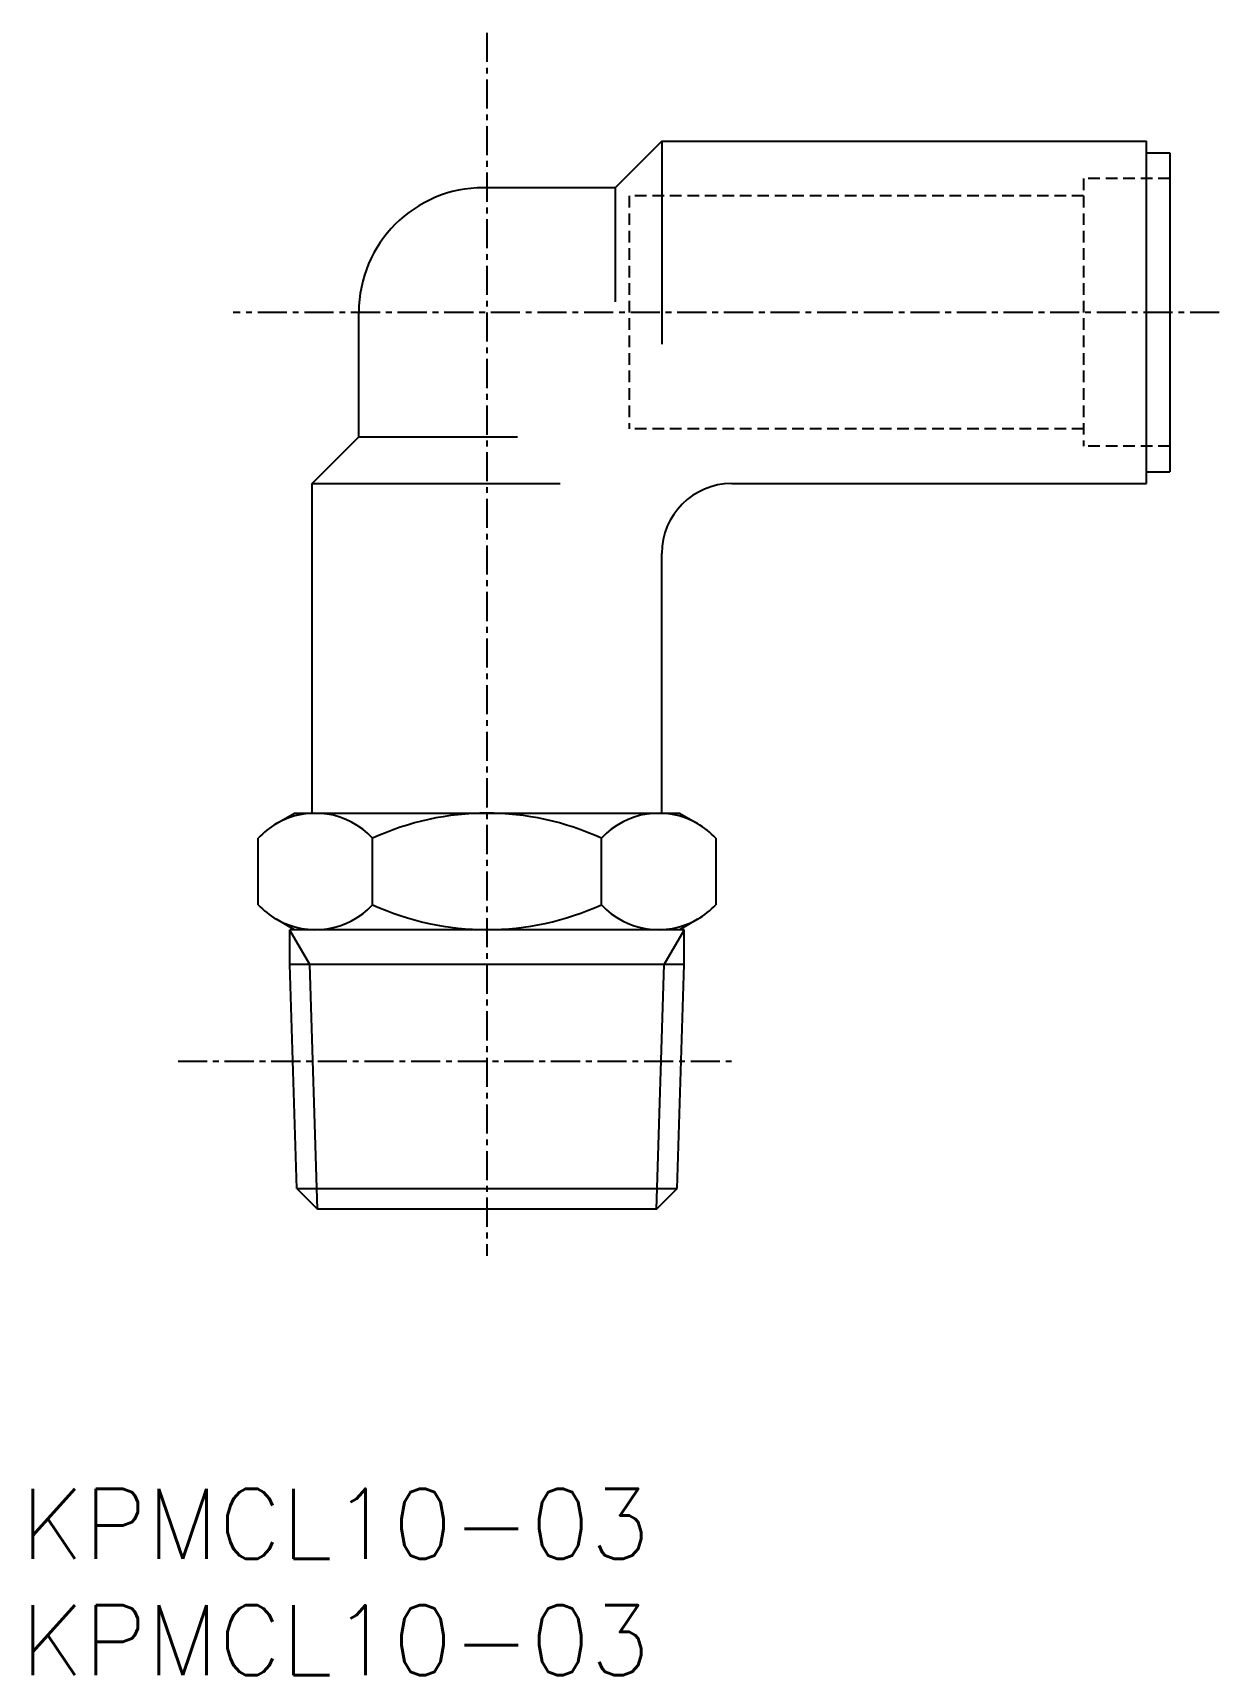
# Model space of a CAD drawing. Extents: x 0.5 to 51.4, y 0 to 70.5.
import ezdxf

# ---------------------------------------------------------------- set-up
doc = ezdxf.new("R2010")
doc.units = 0
doc.linetypes.add('CENTER', pattern=[2, 1.25, -0.25, 0.25, -0.25])
doc.linetypes.add('DASHED', pattern=[0.75, 0.5, -0.25])
doc.layers.get('0').update_dxf_attribs({"linetype": 'CONTINUOUS'})
doc.layers.add('CENTER', color=1, linetype='CENTER')
doc.styles.get("Standard").update_dxf_attribs({"font": 'txt.shx'})

# ---------------------------------------------------------------- blocks, each defined once
blk = doc.blocks.new('*U7')
at = {"color": 7, "linetype": 'CONTINUOUS'}
blk.add_text('KPMCL10-03', height=3, dxfattribs=at).set_placement((0, 0))
blk = doc.blocks.new('*U8')
at = {"color": 7, "linetype": 'CONTINUOUS'}
blk.add_text('KPMCL10-03', height=3, dxfattribs=at).set_placement((0, 5))

msp = doc.modelspace()

# ---------------------------------------------------------------- linework, layer by layer
at = {"color": 7, "linetype": 'CONTINUOUS'}
for p, q in [((27.5, 65.85), (25.5, 63.85)), ((27.5, 65.85), (48.3, 65.85)), ((27.5, 65.85), (27.5, 57.131)), ((48.3, 51.15), (48.3, 65.85)), ((48.3, 65.35), (49.3, 65.35)), ((49.3, 65.35), (49.3, 51.65)), ((25.5, 63.85), (19.85, 63.85)), ((25.5, 63.85), (25.5, 58.957)), ((14.5, 53.15), (14.5, 58.5)), ((12.5, 51.15), (14.5, 53.15)), ((14.5, 53.15), (21.313, 53.15)), ((48.3, 51.65), (49.3, 51.65)), ((12.5, 37), (12.5, 51.15)), ((12.5, 51.15), (23.139, 51.15)), ((30.5, 51.15), (48.3, 51.15)), ((27.5, 37), (27.5, 48.15)), ((10.968, 36.552), (11.744, 37)), ((11.744, 37), (28.256, 37)), ((28.256, 37), (29.032, 36.552)), ((10.185, 33.074), (10.185, 35.926)), ((15.093, 33.074), (15.093, 35.926)), ((24.907, 33.074), (24.907, 35.926)), ((29.815, 35.926), (29.815, 33.074)), ((11.744, 32), (10.968, 32.448)), ((29.032, 32.448), (28.256, 32)), ((11.539, 30.503), (11.539, 32)), ((28.461, 32), (11.539, 32)), ((28.461, 30.503), (28.461, 32)), ((11.84, 20.884), (11.539, 30.503)), ((28.461, 30.503), (11.539, 30.503)), ((28.16, 20.884), (28.461, 30.503)), ((11.84, 20.884), (12.723, 20)), ((11.84, 20.884), (28.16, 20.884)), ((27.277, 20), (28.16, 20.884)), ((27.277, 20), (12.723, 20))]:
    msp.add_line(p, q, dxfattribs=at)
at = {"color": 3, "linetype": 'DASHED'}
for p, q in [((49.3, 64.25), (45.6, 64.25)), ((45.6, 64.25), (45.6, 52.75)), ((45.6, 63.5), (26.1, 63.5)), ((26.1, 63.5), (26.1, 53.5)), ((45.6, 53.5), (26.1, 53.5)), ((49.3, 52.75), (45.6, 52.75))]:
    msp.add_line(p, q, dxfattribs=at)
at = {"color": 3, "linetype": 'CONTINUOUS'}
for p, q in [((12.395, 30.503), (11.539, 31.986)), ((27.605, 30.503), (28.461, 31.986)), ((12.723, 20), (12.395, 30.503)), ((27.277, 20), (27.605, 30.503))]:
    msp.add_line(p, q, dxfattribs=at)
at = {"color": 7, "linetype": 'CONTINUOUS'}
for centre, radius, start, end in [((19.85, 58.5), 5.35, 90, 180), ((30.5, 48.15), 3, 90, 180), ((12.639, 33.659), 3.341, 42.73444, 120), ((20, 25.248), 11.752, 65.31796, 114.68204), ((27.361, 33.659), 3.341, 60, 137.26556), ((12.639, 33.659), 3.341, 120, 137.26556), ((27.361, 33.659), 3.341, 42.73444, 60), ((12.639, 35.341), 3.341, 222.73444, 240), ((12.639, 35.341), 3.341, 240, 317.26556), ((20, 43.752), 11.752, 245.31796, 294.68204), ((27.361, 35.341), 3.341, 222.73444, 300), ((27.361, 35.341), 3.341, 300, 317.26556)]:
    msp.add_arc(centre, radius, start, end, dxfattribs=at)
at = {"layer": 'CENTER', "color": 1, "linetype": 'CENTER'}
for p, q in [((20, 70.498), (20, 18)), ((51.415, 58.5), (9.107, 58.5)), ((6.742, 26.35), (30.742, 26.35))]:
    msp.add_line(p, q, dxfattribs=at)

# ---------------------------------------------------------------- block references
at = {"color": 7, "linetype": 'CONTINUOUS'}
for name in ['*U8', '*U7']:
    msp.add_blockref(name, (0, 0), dxfattribs=at)

doc.saveas('drawing.dxf')
